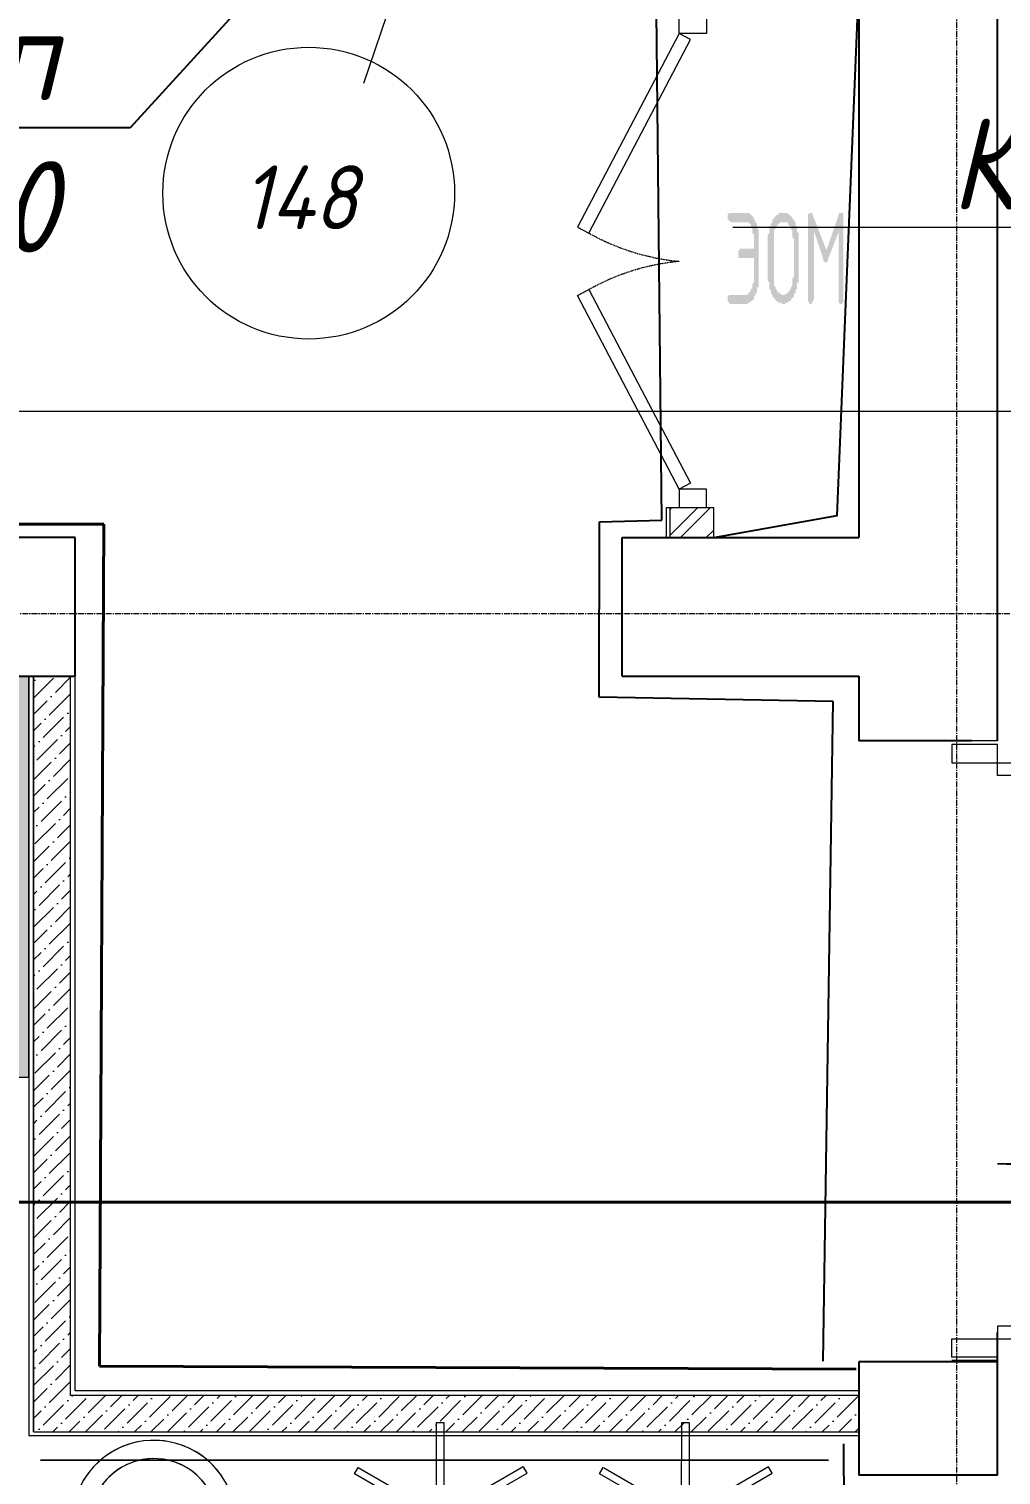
# Model space of a CAD drawing. Header units: millimetres. Extents: x -10178924 to 11692288, y -947381 to 58396.
# Drawn here: x 854987 to 857653, y -882553 to -878587 of the extents above; entities that cross this region are included whole.
import ezdxf
from ezdxf import colors
from ezdxf.entities.mleader import LeaderData, LeaderLine
from ezdxf.math import Vec2, Vec3

# ---------------------------------------------------------------- set-up
doc = ezdxf.new("R2010")
doc.units = ezdxf.units.MM
doc.linetypes.add('ADSK_Штрих_ш3 п1_5', pattern=[4.5, 3, -1.5])
doc.linetypes.add('осевая', pattern=[50.8, 31.75, -6.35, 6.35, -6.35])
for name, color, linetype, lineweight in [('65_мебель', 8, 'Continuous', 9), ('65_стены новые', 1, 'Continuous', 30), ('PDF _Разрезы', 7, 'Continuous', 9), ('PDF _Стены', 7, 'Continuous', 9), ('АР_Двери', 250, 'Continuous', 9), ('Основная ГКЛ', 250, 'Continuous', 9), ('Перегородки пеноблок', 40, 'Continuous', 9), ('Размеры осевые', 153, 'Continuous', 9), ('Трасса', 6, 'Continuous', 40), ('ТХ оборудование', 7, 'Continuous', 9)]:
    doc.layers.add(name, color=color, linetype=linetype, lineweight=lineweight)
doc.layers.add('65_стекло', color=7, linetype='Continuous', lineweight=30, true_color=0x5c7ea3)
for name, color, linetype in [('_надписи канализация', 7, 'Continuous'), ('PDF _ИОС_Шахты', 7, 'Continuous'), ('PDF _Марки помещений', 5, 'Continuous'), ('PDF _Стены краска9010', 7, 'Continuous'), ('ВК_Выноски', 7, 'Continuous'), ('Стены внутр.1', 7, 'Continuous')]:
    doc.layers.add(name, color=color, linetype=linetype)
doc.layers.add('PDF _Отверстия_новые', color=7, linetype='Continuous', true_color=0x535353)
doc.layers.add('PDF _Стены отделка', color=7, linetype='Continuous', true_color=0xb505c2)
doc.styles.add('ISOCPEUR', font='isocpeui.ttf', dxfattribs={"width": 0.9})

# ---------------------------------------------------------------- blocks, each defined once
blk = doc.blocks.new('_None')
blk = doc.blocks.new('A$C293E6EF8')
at = {"layer": 'ТХ оборудование', "color": 252, "lineweight": 9, "true_color": 0x939598}
for p, q in [((-15, 540.6), (-15, 113.1)), ((25.1, 540.3), (-14.9, 540.3)), ((25.3, 113), (25.1, 540.3)), ((-471.5, 263.6), (-451.5, 298.2)), ((-88.9, 42.7), (-471.5, 263.6)), ((-450.7, 297.8), (-67.5, 76.5)), ((454.6, 294.2), (77.5, 76.5)), ((98.9, 42.7), (475.1, 259.9)), ((475.1, 259.9), (455.1, 294.5)), ((-95, 20), (-93.3, 20)), ((-88.9, 42.7), (-87.5, 41.8)), ((98.9, 42.7), (97.5, 41.8)), ((105, 20), (103.3, 20)), ((105, 20), (103.3, 20)), ((-471.5, -263.6), (-87.5, -41.8)), ((-471.5, -263.6), (-87.5, -41.8)), ((-68.9, -77.3), (-450.7, -297.8)), ((-68.9, -77.3), (-450.7, -297.8)), ((-68.9, -77.3), (-67.5, -76.5)), ((-68.9, -77.3), (-67.5, -76.5)), ((78.9, -77.3), (77.5, -76.5)), ((78.9, -77.3), (77.5, -76.5)), ((78.9, -77.3), (454.6, -294.2)), ((78.9, -77.3), (454.6, -294.2)), ((475.1, -259.9), (97.5, -41.8)), ((475.1, -259.9), (97.5, -41.8)), ((-15, -540.6), (-15, -113.1)), ((25.3, -113), (25.1, -540.3)), ((-450.7, -297.8), (-470.7, -263.1)), ((454.1, -296.5), (474.1, -261.9)), ((25, -540.6), (-15, -540.6))]:
    blk.add_line(p, q, dxfattribs=at)
for centre, start, end in [((25, 0), 99.59407, 260.40593), ((-15, 0), 279.59407, 80.40593)]:
    blk.add_arc(centre, 120, start, end, dxfattribs=at)
blk = doc.blocks.new('A$C54E73714')
at = {"layer": '65_мебель', "lineweight": 9, "ltscale": 7.5, "true_color": 0xc7c8ca}
h = blk.add_hatch(color=9, dxfattribs=at)
h.dxf.hatch_style = 1
h.paths.add_polyline_path([(120, 1255.8), (0, 1255.8), (0, 155.8), (1500, 155.8), (1500, 1255.8), (1380, 1255.8), (1380, 275.8), (120, 275.8)])
at = {"color": 252, "linetype": 'ByBlock', "lineweight": 9, "true_color": 0x939598}
for p, q in [((835.5, 972.4, 1301), (1057.8, 972.4, 1301)), ((1092.5, 922.7, 1301), (835, 922.7, 1301)), ((1097.7, 902.7, 1301), (1087.1, 949.1, 1301)), ((779.7, 902.7, 1301), (1097.2, 902.7, 1301)), ((1097.7, 452.7, 1301), (1087.1, 406.4, 1301)), ((1092.5, 432.7, 1301), (835, 432.8, 1301)), ((835.5, 383.1, 1301), (1057.8, 383.1, 1301))]:
    blk.add_line(p, q, dxfattribs=at)
at = {"color": 252, "linetype": 'ByBlock', "lineweight": 9, "true_color": 0x939598, "elevation": 1301}
for points in [[(1048.2, 922.7), (1052.3, 902.7)], [(1048.2, 432.8), (1052.3, 452.7)]]:
    blk.add_lwpolyline(points, dxfattribs=at)
blk.add_lwpolyline([(1139.2, 902.7), (1058.2, 902.7), (702.4, 902.7, 0.414214), (672.4, 872.7), (672.4, 482.7, 0.414214), (702.4, 452.7), (1139.2, 452.7)], format="xyb", dxfattribs=at)
at = {"color": 252, "linetype": 'ByBlock', "lineweight": 9, "true_color": 0x939598}
for centre, radius, start, end in [((832.2, 947.5, 1301), 25.1, 82.4737, 277.5263), ((1057.8, 942.4, 1301), 30, 12.8536, 90), ((460.7, 678.3, 1301), 584.8, 337.3303, 22.5673), ((581.6, 677.7, 1301), 562.6, 336.4258, 23.5742), ((623.6, 677.7, 1301), 562.6, 336.4258, 23.5742), ((832.2, 408, 1301), 25.1, 82.4737, 277.5263), ((1057.8, 413.1, 1301), 30, 270, 347.1464)]:
    blk.add_arc(centre, radius, start, end, dxfattribs=at)
at = {"layer": '65_стекло', "color": 252, "lineweight": 9, "ltscale": 100, "true_color": 0x939598}
for p, q in [((615.8, 1255.8), (615.8, 2005.8)), ((615.8, 2005.8), (1380, 1255.8)), ((620, 1255.8), (120, 1255.8)), ((620, 1255.8), (620, 1215.8)), ((620, 1215.8), (120, 1215.8))]:
    blk.add_line(p, q, dxfattribs=at)
at = {"layer": '65_стены новые', "color": 252, "lineweight": 9, "ltscale": 100, "true_color": 0x939598}
for p, q in [((0, 155.8), (0, 1255.8)), ((0, 1255.8), (120, 1255.8)), ((0, 155.8), (0, 1255.8)), ((120, 275.8), (120, 1255.8)), ((1380, 1255.8), (1500, 1255.8)), ((1380, 1255.8), (1380, 275.8)), ((1500, 1255.8), (1500, 155.8)), ((1500, 1255.8), (1500, 155.8)), ((1380, 275.8), (120, 275.8)), ((1500, 155.8), (0, 155.8))]:
    blk.add_line(p, q, dxfattribs=at)
at = {"layer": 'ТХ оборудование', "color": 252, "lineweight": 9, "true_color": 0x939598}
for p, q in [((580, 1185.8), (120, 1185.8)), ((580, 1185.8), (580, 285.8)), ((580, 285.8), (120, 285.8))]:
    blk.add_line(p, q, dxfattribs=at)
blk = doc.blocks.new('F_Table_Round_450 - D450х750-V327-План 3-го этажа')
at = {"layer": 'ТХ оборудование', "color": 252, "lineweight": 9, "true_color": 0x939598}
for radius, start, end in [(225, 360, 180), (225, 115.7143, 128.5714), (225, 102.8571, 115.7143), (225, 90, 102.8571), (225, 77.1429, 90), (225, 64.2857, 77.1429), (225, 51.4286, 64.2857), (225, 128.5714, 141.4286), (175, 75.3484, 180), (175, 75.3484, 135), (175, 15, 75), (175, 15, 75), (225, 38.5714, 51.4286), (225, 141.4286, 154.2857), (175, 135, 150), (225, 25.7143, 38.5714), (225, 154.2857, 167.1429), (175, 150, 165), (225, 12.8571, 25.7143), (225, 167.1429, 180), (175, 165, 180), (175, 360, 14.7076), (175, 0, 14.7076), (225, 0, 12.8571), (225, 180, 360), (225, 180, 257.1429), (175, 180, 255), (175, 180, 360), (175, 255, 360), (225, 347.1429, 360), (225, 334.2857, 347.1429), (225, 321.4286, 334.2857), (225, 308.5714, 321.4286), (225, 295.7143, 308.5714), (225, 257.1429, 270), (225, 270, 282.8571), (225, 282.8571, 295.7143)]:
    blk.add_arc((0, 0), radius, start, end, dxfattribs=at)
blk = doc.blocks.new('*U2195')
at = {"layer": 'АР_Двери'}
for points in [[(1629.7, 1100.2), (1594.7, 1100.2), (1594.7, 0), (1629.7, 0)], [(50, 479.5), (85, 479.5), (85, 0), (50, 0)], [(50, 0), (0, 0), (0, -125), (50, -125)], [(1629.7, 0), (1679.7, 0), (1679.7, -125), (1629.7, -125)]]:
    blk.add_lwpolyline(points, close=True, dxfattribs=at)
for centre, radius, start, end in [((1629.7, 0), 1100.2, 90, 180), ((50, 0), 479.5, 0, 90)]:
    blk.add_arc(centre, radius, start, end, dxfattribs=at)
at = {"layer": 'Основная ГКЛ', "ltscale": 5}
for p, q in [((-10, 0), (-10, -125)), ((1689.7, 0), (1689.7, -125))]:
    blk.add_line(p, q, dxfattribs=at)
blk = doc.blocks.new('A$Cad086cf1')
at = {"layer": 'PDF _ИОС_Шахты', "true_color": 0x636466, "transparency": 33554687}
for points in [[(23193.251, -4924.473), (23155.151, -4924.473), (23155.151, -4924.473), (23150.917, -4924.473), (23150.917, -4920.24), (23150.917, -4920.24), (23150.917, -4916.006), (23150.917, -4911.773), (23150.917, -4907.539), (23150.917, -4907.539), (23150.917, -4903.306), (23155.151, -4903.306), (23155.151, -4899.073), (23155.151, -4899.073), (23193.251, -4899.073), (23193.251, -4860.973), (23189.018, -4856.739), (23189.018, -4856.739), (23189.018, -4852.506), (23189.018, -4848.272), (23189.018, -4844.039), (23189.018, -4839.806), (23184.784, -4839.806), (23184.784, -4835.572), (23184.784, -4831.339), (23180.551, -4831.339), (23180.551, -4831.339), (23180.551, -4827.106), (23176.318, -4827.106), (23176.318, -4827.106), (23172.084, -4827.106), (23172.084, -4827.106), (23129.751, -4827.106), (23125.517, -4822.872), (23125.517, -4822.872), (23125.517, -4822.872), (23121.284, -4818.639), (23121.284, -4814.406), (23121.284, -4814.406), (23121.284, -4810.172), (23121.284, -4805.939), (23125.517, -4801.705), (23125.517, -4801.705), (23125.517, -4801.705), (23129.751, -4801.705), (23172.084, -4801.705), (23172.084, -4801.705), (23176.318, -4801.705), (23176.318, -4801.705), (23180.551, -4801.705), (23180.551, -4801.705), (23184.784, -4805.939), (23184.784, -4805.939), (23184.784, -4805.939), (23189.018, -4810.172), (23189.018, -4810.172), (23193.251, -4814.406), (23193.251, -4814.406), (23193.251, -4818.639), (23193.251, -4818.639), (23197.484, -4822.872), (23197.484, -4822.872), (23197.484, -4827.106), (23201.718, -4831.339), (23201.718, -4831.339), (23201.718, -4835.572), (23201.718, -4839.806), (23201.718, -4844.039), (23205.951, -4848.272), (23205.951, -4852.506), (23205.951, -4852.506), (23205.951, -4856.739), (23205.951, -4860.973), (23205.951, -4860.973), (23205.951, -4987.973), (23205.951, -4992.207), (23205.951, -4996.44), (23205.951, -5000.673), (23205.951, -5004.907), (23201.718, -5004.907), (23201.718, -5009.14), (23201.718, -5013.373), (23201.718, -5017.607), (23201.718, -5021.84), (23197.484, -5021.84), (23197.484, -5026.074), (23197.484, -5030.307), (23193.251, -5030.307), (23193.251, -5030.307), (23193.251, -5034.54), (23193.251, -5038.774), (23189.018, -5038.774), (23189.018, -5043.007), (23184.784, -5043.007), (23184.784, -5043.007), (23184.784, -5047.24), (23180.551, -5047.24), (23180.551, -5047.24), (23176.318, -5047.24), (23176.318, -5051.474), (23172.084, -5051.474), (23172.084, -5051.474), (23172.084, -5051.474), (23129.751, -5051.474), (23125.517, -5051.474), (23125.517, -5047.24), (23125.517, -5047.24), (23121.284, -5043.007), (23121.284, -5038.774), (23121.284, -5038.774), (23121.284, -5034.54), (23121.284, -5030.307), (23125.517, -5026.074), (23125.517, -5026.074), (23125.517, -5026.074), (23129.751, -5026.074), (23172.084, -5026.074), (23172.084, -5026.074), (23176.318, -5026.074), (23176.318, -5021.84), (23180.551, -5021.84), (23180.551, -5021.84), (23180.551, -5017.607), (23184.784, -5017.607), (23184.784, -5013.373), (23184.784, -5009.14), (23189.018, -5009.14), (23189.018, -5004.907), (23189.018, -5000.673), (23189.018, -4996.44), (23189.018, -4996.44), (23193.251, -4992.207), (23193.251, -4987.973)], [(23193.251, -4924.473), (23155.151, -4924.473), (23155.151, -4924.473), (23150.917, -4924.473), (23150.917, -4920.24), (23150.917, -4920.24), (23150.917, -4916.006), (23150.917, -4911.773), (23150.917, -4907.539), (23150.917, -4907.539), (23150.917, -4903.306), (23155.151, -4903.306), (23155.151, -4899.073), (23155.151, -4899.073), (23193.251, -4899.073), (23193.251, -4860.973), (23189.018, -4856.739), (23189.018, -4856.739), (23189.018, -4852.506), (23189.018, -4848.272), (23189.018, -4844.039), (23189.018, -4839.806), (23184.784, -4839.806), (23184.784, -4835.572), (23184.784, -4831.339), (23180.551, -4831.339), (23180.551, -4831.339), (23180.551, -4827.106), (23176.318, -4827.106), (23176.318, -4827.106), (23172.084, -4827.106), (23172.084, -4827.106), (23129.751, -4827.106), (23125.517, -4822.872), (23125.517, -4822.872), (23125.517, -4822.872), (23121.284, -4818.639), (23121.284, -4814.406), (23121.284, -4814.406), (23121.284, -4810.172), (23121.284, -4805.939), (23125.517, -4801.705), (23125.517, -4801.705), (23125.517, -4801.705), (23129.751, -4801.705), (23172.084, -4801.705), (23172.084, -4801.705), (23176.318, -4801.705), (23176.318, -4801.705), (23180.551, -4801.705), (23180.551, -4801.705), (23184.784, -4805.939), (23184.784, -4805.939), (23184.784, -4805.939), (23189.018, -4810.172), (23189.018, -4810.172), (23193.251, -4814.406), (23193.251, -4814.406), (23193.251, -4818.639), (23193.251, -4818.639), (23197.484, -4822.872), (23197.484, -4822.872), (23197.484, -4827.106), (23201.718, -4831.339), (23201.718, -4831.339), (23201.718, -4835.572), (23201.718, -4839.806), (23201.718, -4844.039), (23205.951, -4848.272), (23205.951, -4852.506), (23205.951, -4852.506), (23205.951, -4856.739), (23205.951, -4860.973), (23205.951, -4860.973), (23205.951, -4987.973), (23205.951, -4992.207), (23205.951, -4996.44), (23205.951, -5000.673), (23205.951, -5004.907), (23201.718, -5004.907), (23201.718, -5009.14), (23201.718, -5013.373), (23201.718, -5017.607), (23201.718, -5021.84), (23197.484, -5021.84), (23197.484, -5026.074), (23197.484, -5030.307), (23193.251, -5030.307), (23193.251, -5030.307), (23193.251, -5034.54), (23193.251, -5038.774), (23189.018, -5038.774), (23189.018, -5043.007), (23184.784, -5043.007), (23184.784, -5043.007), (23184.784, -5047.24), (23180.551, -5047.24), (23180.551, -5047.24), (23176.318, -5047.24), (23176.318, -5051.474), (23172.084, -5051.474), (23172.084, -5051.474), (23172.084, -5051.474), (23129.751, -5051.474), (23125.517, -5051.474), (23125.517, -5047.24), (23125.517, -5047.24), (23121.284, -5043.007), (23121.284, -5038.774), (23121.284, -5038.774), (23121.284, -5034.54), (23121.284, -5030.307), (23125.517, -5026.074), (23125.517, -5026.074), (23125.517, -5026.074), (23129.751, -5026.074), (23172.084, -5026.074), (23172.084, -5026.074), (23176.318, -5026.074), (23176.318, -5021.84), (23180.551, -5021.84), (23180.551, -5021.84), (23180.551, -5017.607), (23184.784, -5017.607), (23184.784, -5013.373), (23184.784, -5009.14), (23189.018, -5009.14), (23189.018, -5004.907), (23189.018, -5000.673), (23189.018, -4996.44), (23189.018, -4996.44), (23193.251, -4992.207), (23193.251, -4987.973)], [(23430.319, -4801.705), (23434.552, -4801.705), (23434.552, -4801.705), (23438.786, -4801.705), (23438.786, -4805.939), (23438.786, -4810.172), (23438.786, -4814.406), (23438.786, -5038.774), (23438.786, -5043.007), (23438.786, -5043.007), (23438.786, -5047.24), (23434.552, -5047.24), (23434.552, -5051.474), (23430.319, -5051.474), (23430.319, -5051.474), (23426.086, -5047.24), (23426.086, -5047.24), (23426.086, -5043.007), (23426.086, -5038.774), (23426.086, -5038.774), (23426.086, -4852.506), (23396.452, -4928.706), (23396.452, -4932.94), (23392.219, -4937.173), (23392.219, -4937.173), (23392.219, -4937.173), (23387.986, -4937.173), (23387.986, -4937.173), (23383.752, -4932.94), (23383.752, -4928.706), (23358.352, -4852.506), (23358.352, -5038.774), (23354.119, -5043.007), (23354.119, -5043.007), (23354.119, -5047.24), (23354.119, -5047.24), (23349.885, -5051.474), (23349.885, -5051.474), (23345.652, -5051.474), (23345.652, -5047.24), (23345.652, -5047.24), (23341.419, -5043.007), (23341.419, -5038.774), (23341.419, -5038.774), (23341.419, -4814.406), (23341.419, -4810.172), (23341.419, -4805.939), (23345.652, -4801.705), (23345.652, -4801.705), (23345.652, -4801.705), (23349.885, -4801.705), (23349.885, -4801.705), (23354.119, -4801.705), (23354.119, -4805.939), (23354.119, -4805.939), (23392.219, -4903.306), (23426.086, -4805.939), (23426.086, -4801.705), (23430.319, -4801.705), (23430.319, -4801.705), (23430.319, -4801.705)], [(23430.319, -4801.705), (23434.552, -4801.705), (23434.552, -4801.705), (23438.786, -4801.705), (23438.786, -4805.939), (23438.786, -4810.172), (23438.786, -4814.406), (23438.786, -5038.774), (23438.786, -5043.007), (23438.786, -5043.007), (23438.786, -5047.24), (23434.552, -5047.24), (23434.552, -5051.474), (23430.319, -5051.474), (23430.319, -5051.474), (23426.086, -5047.24), (23426.086, -5047.24), (23426.086, -5043.007), (23426.086, -5038.774), (23426.086, -5038.774), (23426.086, -4852.506), (23396.452, -4928.706), (23396.452, -4932.94), (23392.219, -4937.173), (23392.219, -4937.173), (23392.219, -4937.173), (23387.986, -4937.173), (23387.986, -4937.173), (23383.752, -4932.94), (23383.752, -4928.706), (23358.352, -4852.506), (23358.352, -5038.774), (23354.119, -5043.007), (23354.119, -5043.007), (23354.119, -5047.24), (23354.119, -5047.24), (23349.885, -5051.474), (23349.885, -5051.474), (23345.652, -5051.474), (23345.652, -5047.24), (23345.652, -5047.24), (23341.419, -5043.007), (23341.419, -5038.774), (23341.419, -5038.774), (23341.419, -4814.406), (23341.419, -4810.172), (23341.419, -4805.939), (23345.652, -4801.705), (23345.652, -4801.705), (23345.652, -4801.705), (23349.885, -4801.705), (23349.885, -4801.705), (23354.119, -4801.705), (23354.119, -4805.939), (23354.119, -4805.939), (23392.219, -4903.306), (23426.086, -4805.939), (23426.086, -4801.705), (23430.319, -4801.705), (23430.319, -4801.705), (23430.319, -4801.705)]]:
    blk.add_hatch(color=251, dxfattribs=at).paths.add_polyline_path(points)
h = blk.add_hatch(color=251, dxfattribs=at)
h.paths.add_polyline_path([(23303.318, -4975.273), (23303.318, -4873.673), (23299.085, -4869.439), (23299.085, -4865.206), (23299.085, -4865.206), (23299.085, -4860.973), (23299.085, -4856.739), (23299.085, -4852.506), (23299.085, -4848.272), (23294.852, -4848.272), (23294.852, -4844.039), (23294.852, -4839.806), (23294.852, -4839.806), (23290.618, -4835.572), (23290.618, -4835.572), (23286.385, -4831.339), (23286.385, -4831.339), (23286.385, -4827.106), (23282.152, -4827.106), (23282.152, -4827.106), (23277.918, -4827.106), (23277.918, -4827.106), (23273.685, -4827.106), (23273.685, -4827.106), (23269.451, -4827.106), (23269.451, -4827.106), (23269.451, -4827.106), (23265.218, -4827.106), (23265.218, -4827.106), (23260.985, -4831.339), (23260.985, -4831.339), (23256.751, -4835.572), (23256.751, -4835.572), (23256.751, -4839.806), (23252.518, -4839.806), (23252.518, -4844.039), (23252.518, -4844.039), (23248.285, -4848.272), (23248.285, -4852.506), (23248.285, -4856.739), (23248.285, -4856.739), (23248.285, -4860.973), (23248.285, -4865.206), (23248.285, -4869.439), (23248.285, -4873.673), (23248.285, -4873.673), (23248.285, -4975.273), (23248.285, -4979.507), (23248.285, -4983.74), (23248.285, -4987.973), (23248.285, -4992.207), (23248.285, -4992.207), (23248.285, -4996.44), (23248.285, -5000.673), (23252.518, -5004.907), (23252.518, -5004.907), (23252.518, -5009.14), (23252.518, -5009.14), (23256.751, -5013.373), (23256.751, -5017.607), (23260.985, -5017.607), (23260.985, -5017.607), (23260.985, -5021.84), (23265.218, -5021.84), (23265.218, -5021.84), (23269.451, -5026.074), (23269.451, -5026.074), (23273.685, -5026.074), (23273.685, -5026.074), (23277.918, -5026.074), (23277.918, -5026.074), (23282.152, -5021.84), (23282.152, -5021.84), (23282.152, -5021.84), (23286.385, -5021.84), (23286.385, -5017.607), (23290.618, -5017.607), (23290.618, -5013.373), (23290.618, -5013.373), (23294.852, -5009.14), (23294.852, -5009.14), (23294.852, -5004.907), (23299.085, -5000.673), (23299.085, -4996.44), (23299.085, -4996.44), (23299.085, -4992.207), (23299.085, -4987.973), (23299.085, -4983.74), (23299.085, -4979.507), (23303.318, -4975.273), (23303.318, -4975.273)], flags=0)
h.paths.add_polyline_path([(23316.018, -4975.273), (23316.018, -4979.507), (23316.018, -4983.74), (23316.018, -4987.973), (23316.018, -4992.207), (23311.785, -4992.207), (23311.785, -4996.44), (23311.785, -5000.673), (23311.785, -5004.907), (23311.785, -5009.14), (23311.785, -5009.14), (23307.552, -5013.373), (23307.552, -5017.607), (23307.552, -5021.84), (23303.318, -5021.84), (23303.318, -5026.074), (23303.318, -5026.074), (23303.318, -5030.307), (23299.085, -5034.54), (23299.085, -5034.54), (23294.852, -5038.774), (23294.852, -5038.774), (23294.852, -5043.007), (23290.618, -5043.007), (23290.618, -5043.007), (23286.385, -5047.24), (23286.385, -5047.24), (23282.152, -5047.24), (23282.152, -5047.24), (23277.918, -5051.474), (23277.918, -5051.474), (23273.685, -5051.474), (23273.685, -5051.474), (23273.685, -5051.474), (23269.451, -5051.474), (23269.451, -5047.24), (23265.218, -5047.24), (23265.218, -5047.24), (23260.985, -5047.24), (23260.985, -5047.24), (23256.751, -5043.007), (23256.751, -5043.007), (23252.518, -5043.007), (23252.518, -5038.774), (23252.518, -5038.774), (23248.285, -5034.54), (23248.285, -5034.54), (23244.051, -5030.307), (23244.051, -5026.074), (23244.051, -5026.074), (23239.818, -5021.84), (23239.818, -5017.607), (23239.818, -5017.607), (23239.818, -5013.373), (23235.585, -5009.14), (23235.585, -5004.907), (23235.585, -5004.907), (23235.585, -5000.673), (23235.585, -4996.44), (23235.585, -4992.207), (23231.351, -4987.973), (23231.351, -4983.74), (23231.351, -4979.507), (23231.351, -4979.507), (23231.351, -4975.273), (23231.351, -4873.673), (23231.351, -4869.439), (23231.351, -4865.206), (23231.351, -4865.206), (23231.351, -4860.973), (23235.585, -4856.739), (23235.585, -4852.506), (23235.585, -4848.272), (23235.585, -4844.039), (23235.585, -4844.039), (23235.585, -4839.806), (23239.818, -4835.572), (23239.818, -4831.339), (23239.818, -4831.339), (23244.051, -4827.106), (23244.051, -4822.872), (23244.051, -4822.872), (23244.051, -4818.639), (23248.285, -4818.639), (23248.285, -4814.406), (23252.518, -4810.172), (23252.518, -4810.172), (23252.518, -4810.172), (23256.751, -4805.939), (23256.751, -4805.939), (23260.985, -4805.939), (23260.985, -4801.705), (23265.218, -4801.705), (23265.218, -4801.705), (23269.451, -4801.705), (23269.451, -4801.705), (23273.685, -4801.705), (23273.685, -4801.705), (23277.918, -4801.705), (23277.918, -4801.705), (23282.152, -4801.705), (23282.152, -4801.705), (23282.152, -4801.705), (23286.385, -4801.705), (23286.385, -4805.939), (23290.618, -4805.939), (23290.618, -4805.939), (23294.852, -4810.172), (23294.852, -4810.172), (23299.085, -4814.406), (23299.085, -4814.406), (23299.085, -4818.639), (23303.318, -4818.639), (23303.318, -4822.872), (23303.318, -4822.872), (23307.552, -4827.106), (23307.552, -4831.339), (23307.552, -4835.572), (23307.552, -4835.572), (23311.785, -4839.806), (23311.785, -4844.039), (23311.785, -4848.272), (23311.785, -4848.272), (23311.785, -4852.506), (23316.018, -4856.739), (23316.018, -4860.973), (23316.018, -4865.206), (23316.018, -4869.439), (23316.018, -4873.673), (23316.018, -4873.673)], flags=0)
h = blk.add_hatch(color=251, dxfattribs=at)
h.paths.add_polyline_path([(23303.318, -4975.273), (23303.318, -4873.673), (23299.085, -4869.439), (23299.085, -4865.206), (23299.085, -4865.206), (23299.085, -4860.973), (23299.085, -4856.739), (23299.085, -4852.506), (23299.085, -4848.272), (23294.852, -4848.272), (23294.852, -4844.039), (23294.852, -4839.806), (23294.852, -4839.806), (23290.618, -4835.572), (23290.618, -4835.572), (23286.385, -4831.339), (23286.385, -4831.339), (23286.385, -4827.106), (23282.152, -4827.106), (23282.152, -4827.106), (23277.918, -4827.106), (23277.918, -4827.106), (23273.685, -4827.106), (23273.685, -4827.106), (23269.451, -4827.106), (23269.451, -4827.106), (23269.451, -4827.106), (23265.218, -4827.106), (23265.218, -4827.106), (23260.985, -4831.339), (23260.985, -4831.339), (23256.751, -4835.572), (23256.751, -4835.572), (23256.751, -4839.806), (23252.518, -4839.806), (23252.518, -4844.039), (23252.518, -4844.039), (23248.285, -4848.272), (23248.285, -4852.506), (23248.285, -4856.739), (23248.285, -4856.739), (23248.285, -4860.973), (23248.285, -4865.206), (23248.285, -4869.439), (23248.285, -4873.673), (23248.285, -4873.673), (23248.285, -4975.273), (23248.285, -4979.507), (23248.285, -4983.74), (23248.285, -4987.973), (23248.285, -4992.207), (23248.285, -4992.207), (23248.285, -4996.44), (23248.285, -5000.673), (23252.518, -5004.907), (23252.518, -5004.907), (23252.518, -5009.14), (23252.518, -5009.14), (23256.751, -5013.373), (23256.751, -5017.607), (23260.985, -5017.607), (23260.985, -5017.607), (23260.985, -5021.84), (23265.218, -5021.84), (23265.218, -5021.84), (23269.451, -5026.074), (23269.451, -5026.074), (23273.685, -5026.074), (23273.685, -5026.074), (23277.918, -5026.074), (23277.918, -5026.074), (23282.152, -5021.84), (23282.152, -5021.84), (23282.152, -5021.84), (23286.385, -5021.84), (23286.385, -5017.607), (23290.618, -5017.607), (23290.618, -5013.373), (23290.618, -5013.373), (23294.852, -5009.14), (23294.852, -5009.14), (23294.852, -5004.907), (23299.085, -5000.673), (23299.085, -4996.44), (23299.085, -4996.44), (23299.085, -4992.207), (23299.085, -4987.973), (23299.085, -4983.74), (23299.085, -4979.507), (23303.318, -4975.273), (23303.318, -4975.273)], flags=0)
h.paths.add_polyline_path([(23316.018, -4975.273), (23316.018, -4979.507), (23316.018, -4983.74), (23316.018, -4987.973), (23316.018, -4992.207), (23311.785, -4992.207), (23311.785, -4996.44), (23311.785, -5000.673), (23311.785, -5004.907), (23311.785, -5009.14), (23311.785, -5009.14), (23307.552, -5013.373), (23307.552, -5017.607), (23307.552, -5021.84), (23303.318, -5021.84), (23303.318, -5026.074), (23303.318, -5026.074), (23303.318, -5030.307), (23299.085, -5034.54), (23299.085, -5034.54), (23294.852, -5038.774), (23294.852, -5038.774), (23294.852, -5043.007), (23290.618, -5043.007), (23290.618, -5043.007), (23286.385, -5047.24), (23286.385, -5047.24), (23282.152, -5047.24), (23282.152, -5047.24), (23277.918, -5051.474), (23277.918, -5051.474), (23273.685, -5051.474), (23273.685, -5051.474), (23273.685, -5051.474), (23269.451, -5051.474), (23269.451, -5047.24), (23265.218, -5047.24), (23265.218, -5047.24), (23260.985, -5047.24), (23260.985, -5047.24), (23256.751, -5043.007), (23256.751, -5043.007), (23252.518, -5043.007), (23252.518, -5038.774), (23252.518, -5038.774), (23248.285, -5034.54), (23248.285, -5034.54), (23244.051, -5030.307), (23244.051, -5026.074), (23244.051, -5026.074), (23239.818, -5021.84), (23239.818, -5017.607), (23239.818, -5017.607), (23239.818, -5013.373), (23235.585, -5009.14), (23235.585, -5004.907), (23235.585, -5004.907), (23235.585, -5000.673), (23235.585, -4996.44), (23235.585, -4992.207), (23231.351, -4987.973), (23231.351, -4983.74), (23231.351, -4979.507), (23231.351, -4979.507), (23231.351, -4975.273), (23231.351, -4873.673), (23231.351, -4869.439), (23231.351, -4865.206), (23231.351, -4865.206), (23231.351, -4860.973), (23235.585, -4856.739), (23235.585, -4852.506), (23235.585, -4848.272), (23235.585, -4844.039), (23235.585, -4844.039), (23235.585, -4839.806), (23239.818, -4835.572), (23239.818, -4831.339), (23239.818, -4831.339), (23244.051, -4827.106), (23244.051, -4822.872), (23244.051, -4822.872), (23244.051, -4818.639), (23248.285, -4818.639), (23248.285, -4814.406), (23252.518, -4810.172), (23252.518, -4810.172), (23252.518, -4810.172), (23256.751, -4805.939), (23256.751, -4805.939), (23260.985, -4805.939), (23260.985, -4801.705), (23265.218, -4801.705), (23265.218, -4801.705), (23269.451, -4801.705), (23269.451, -4801.705), (23273.685, -4801.705), (23273.685, -4801.705), (23277.918, -4801.705), (23277.918, -4801.705), (23282.152, -4801.705), (23282.152, -4801.705), (23282.152, -4801.705), (23286.385, -4801.705), (23286.385, -4805.939), (23290.618, -4805.939), (23290.618, -4805.939), (23294.852, -4810.172), (23294.852, -4810.172), (23299.085, -4814.406), (23299.085, -4814.406), (23299.085, -4818.639), (23303.318, -4818.639), (23303.318, -4822.872), (23303.318, -4822.872), (23307.552, -4827.106), (23307.552, -4831.339), (23307.552, -4835.572), (23307.552, -4835.572), (23311.785, -4839.806), (23311.785, -4844.039), (23311.785, -4848.272), (23311.785, -4848.272), (23311.785, -4852.506), (23316.018, -4856.739), (23316.018, -4860.973), (23316.018, -4865.206), (23316.018, -4869.439), (23316.018, -4873.673), (23316.018, -4873.673)], flags=0)
at = {"layer": 'Перегородки пеноблок', "true_color": 0x636466, "transparency": 33554687}
h = blk.add_hatch(dxfattribs=at)
h.set_pattern_fill('ANSI32', color=251, scale=200)
h.set_pattern_definition([(45, (-27015.96, 127632.76), (-53.03301, 53.03301), []), (45, (-26980.6, 127632.76), (-53.03301, 53.03301), [])])
h.paths.add_polyline_path([(22963.184, -5691.797), (23083.184, -5691.797), (23083.184, -5609.097), (22963.184, -5609.097)])
h = blk.add_hatch(dxfattribs=at)
h.set_pattern_fill('ANSI36', color=251, scale=10, angle=180)
h.set_pattern_definition([(225, (98618.55, 6898.043), (-16.83798, -61.739261), [79.375, -15.875, 0, -15.875])])
h.paths.add_polyline_path([(21217.872, -8144.497), (23481.119, -8144.497), (23481.119, -8044.497), (21319.473, -8044.497), (21319.473, -6071.797), (21217.872, -6071.797)])
at = {"layer": 'PDF _Марки помещений', "color": 251, "lineweight": 9, "true_color": 0x636466, "transparency": 33554687}
blk.add_line((22123.373, -4445.118), (22603.075, -3023.836), dxfattribs=at)
blk.add_circle((21972.398, -4747.015), 400.063, dxfattribs=at)
at = {"layer": 'PDF _Отверстия_новые', "color": 251, "true_color": 0x636466, "transparency": 33554687}
blk.add_lwpolyline([(23083.184, -5691.797), (23421.852, -5631.444), (23481.119, -4179.097)], dxfattribs=at)
at = {"layer": 'PDF _Разрезы', "color": 251, "lineweight": 9, "true_color": 0x636466, "transparency": 33554687}
blk.add_lwpolyline([(-4256.267, -5344.855), (60632.675, -5344.855)], dxfattribs=at)
at = {"layer": 'PDF _Стены', "color": 251, "true_color": 0x636466, "transparency": 33554687}
blk.add_line((23481.119, -178.876), (23481.119, -5665.311), dxfattribs=at)
at = {"layer": 'PDF _Стены краска9010', "color": 251, "true_color": 0x636466, "transparency": 33554585}
for p, q in [((22941.219, -5643.955), (22926.117, -4250.872)), ((22768.532, -6129.738), (22769.727, -5648.875)), ((22769.727, -5648.875), (22941.219, -5643.955)), ((23410.185, -6141.639), (22768.532, -6129.738)), ((23383.606, -7950.47), (23410.185, -6141.639)), ((23439.253, -8177.078), (23448.007, -10161.557)), ((21236.809, -8221.221), (23397.382, -8222.329)), ((23397.382, -8222.329), (23397.382, -8222.329))]:
    blk.add_line(p, q, dxfattribs=at)
at = {"layer": 'PDF _Стены отделка', "color": 251, "lineweight": 40, "ltscale": 0.1, "true_color": 0x636466, "transparency": 33554610}
for p, q in [((21410.896, -5654.732), (14574.366, -5654.732)), ((21398.378, -7964.145), (21410.896, -5654.732)), ((23474.147, -7972.116), (21398.378, -7964.145))]:
    blk.add_line(p, q, dxfattribs=at)
at = {"layer": 'АР_Двери', "color": 251, "true_color": 0x636466, "transparency": 33554687}
for points in [[(22988.533, -4309.097), (22988.533, -4259.097), (23063.533, -4259.097), (23063.533, -4309.097)], [(22709.679, -4840.36), (22740.67, -4856.626), (23019.524, -4325.363), (22988.533, -4309.097)], [(22709.679, -5027.834), (22740.67, -5011.567), (23019.524, -5542.83), (22988.533, -5559.097)], [(22988.533, -5559.097), (22988.533, -5609.097), (23063.533, -5609.097), (23063.533, -5559.097)]]:
    blk.add_lwpolyline(points, close=True, dxfattribs=at)
at = {"layer": 'АР_Двери', "color": 251, "linetype": 'ADSK_Штрих_ш3 п1_5', "true_color": 0x636466, "transparency": 33554687}
for centre, start, end in [((23047.833, -4309.119), 240.706642, 264.579817), ((23047.833, -5559.075), 95.420183, 119.293358)]:
    blk.add_arc(centre, 627.785, start, end, dxfattribs=at)
at = {"layer": 'Перегородки пеноблок', "color": 251, "true_color": 0x636466, "transparency": 33554687}
for p, q in [((23481.119, -4179.097), (23481.119, -5691.797)), ((23481.119, -4200.568), (23481.119, -5665.311)), ((22953.184, -5609.097), (23083.184, -5609.097)), ((22953.184, -5691.797), (22953.184, -5609.097)), ((22963.184, -5691.797), (22963.184, -5609.097)), ((23083.184, -5691.797), (23083.184, -5609.097)), ((23481.119, -5691.797), (23083.184, -5691.797)), ((21332.173, -6071.797), (21205.172, -6071.797)), ((21205.172, -6071.797), (21205.172, -8071.864)), ((21319.473, -8044.497), (21319.473, -6071.797)), ((21332.173, -7949.097), (21332.173, -6071.797)), ((23481.119, -8044.497), (21319.473, -8044.497)), ((23481.119, -8031.797), (21332.173, -8031.797)), ((23481.119, -8154.564), (23481.119, -8031.797)), ((21205.172, -8154.564), (23481.119, -8154.564)), ((21217.872, -8144.497), (23481.119, -8144.497))]:
    blk.add_line(p, q, dxfattribs=at)
blk.add_lwpolyline([(21332.173, -8031.797), (21332.173, -6071.797), (21205.172, -6071.797), (21205.172, -8154.564), (23481.119, -8154.564), (23481.119, -8031.797)], close=True, dxfattribs=at)
for points in [[(21217.872, -6071.797), (21217.872, -7930.878), (21217.872, -6071.797)], [(21217.872, -6071.797), (21217.872, -8144.497), (21217.872, -6071.797)]]:
    blk.add_lwpolyline(points, dxfattribs=at)
at = {"layer": 'Размеры осевые', "color": 251, "linetype": 'осевая', "ltscale": 0.5, "true_color": 0x636466, "transparency": 33554687}
for p, q in [((23750, -19000), (23750, 1500)), ((-9750, -5900), (57900, -5900))]:
    blk.add_line(p, q, dxfattribs=at)
at = {"layer": 'Стены внутр.1', "color": 251, "linetype": 'Continuous', "true_color": 0x636466, "transparency": 33554687}
for p, q in [((21332.173, -6071.797), (21332.173, -5691.797)), ((22832.173, -5691.797), (23481.119, -5691.797)), ((22832.173, -6071.797), (22832.173, -5691.797)), ((23791.119, -6249.297), (23481.119, -6249.297)), ((23861.119, -8262.606), (23481.119, -8262.606))]:
    blk.add_line(p, q, dxfattribs=at)
at = {"layer": 'Стены внутр.1', "color": 251, "linetype": 'Continuous', "true_color": 0x636466, "transparency": 33554687, "flags": 128}
for points in [[(23481.119, -161.943), (23481.119, -5691.797)], [(23861.119, -6249.297), (23861.119, -6249.297), (23861.119, -161.943)], [(21332.173, -5691.797), (20532.519, -5691.797)], [(13707.952, -6071.797), (21332.173, -6071.797)], [(13707.952, -6071.797), (21332.173, -6071.797)], [(22832.173, -6071.797), (23481.119, -6071.797)], [(23481.119, -6071.797), (23481.119, -6249.297)], [(23861.119, -8262.606), (23861.119, -7871.797)], [(23481.119, -7951.797), (23481.119, -8262.606)], [(23861.119, -7951.797), (23481.119, -7951.797)]]:
    blk.add_lwpolyline(points, dxfattribs=at)
at = {"color": 251, "linetype": 'ByBlock', "true_color": 0x636466, "transparency": 33554687, "xscale": -1, "rotation": 270}
blk.add_blockref('*U2195', (23861.119, -7938.991), dxfattribs=at)
at = {"layer": 'ТХ оборудование', "color": 251, "true_color": 0x636466, "transparency": 33554687, "xscale": -1, "rotation": 180}
blk.add_blockref('A$C54E73714', (19705.172, -5916.001), dxfattribs=at)
at = {"layer": 'ТХ оборудование', "color": 251, "true_color": 0x636466, "transparency": 33554687, "rotation": 210.0793757275994}
blk.add_blockref('F_Table_Round_450 - D450х750-V327-План 3-го этажа', (21548.037, -8392.466), dxfattribs=at)
at = {"layer": 'ТХ оборудование', "color": 251, "true_color": 0x636466, "transparency": 33554687, "xscale": -0.5, "yscale": 0.5, "zscale": 0.5}
for p in [(22335.324, -8389.035), (23007.788, -8389.035)]:
    blk.add_blockref('A$C293E6EF8', p, dxfattribs=at)
at = {"layer": 'PDF _Марки помещений', "color": 251, "lineweight": 9, "true_color": 0x636466, "transparency": 33554687, "insert": (21789.297, -4845.992), "char_height": 175, "attachment_point": 7, "style": 'ISOCPEUR'}
blk.add_mtext('148', dxfattribs=at)

msp = doc.modelspace()

# ---------------------------------------------------------------- linework, layer by layer
at = {"layer": 'Трасса', "ltscale": 50}
msp.add_line((863210.2, -881804.6), (843518.6, -881804.6), dxfattribs=at)

# ---------------------------------------------------------------- block references
msp.add_blockref('A$Cad086cf1', (833781.5, -874290.7))

# ---------------------------------------------------------------- leaders
at = {"layer": '_надписи канализация', "lineweight": -2}
ml = msp.add_multileader_mtext('Standard', dxfattribs=at)
ml.set_content('\\A1;Приямок{\\Fisocp3|c204; }800{\\fArial|b0|i0|c204|p34;х}800х800(h)\\P{\\fArial|b0|i0|c204|p34;с\\Fisocp3|c204; }насосом дренажным {\\A0;\\H0.91667x;ГНОМ 10-10Г\\A1;\\H1.09091x; \\PN=1,1 кВт \\P (1 раб)\\Fisocp3|c204; \\fISOCPEUR|b0|i0|c204|p34;(закрыть рифленым железом)}', color=256, style='ISOCPEUR')
ml.set_leader_properties(lineweight=13)
ml.set_arrow_properties(name='NONE')
ml.build(insert=Vec2(0, 0))
ml.multileader.update_dxf_attribs({"text_left_attachment_type": 6, "text_right_attachment_type": 6, "dogleg_length": 100, "arrow_head_size": 300, "scale": 100})
ctx = ml.context
ctx.base_point, ctx.scale, ctx.char_height, ctx.arrow_head_size, ctx.landing_gap_size, ctx.plane_origin = Vec3(726724.9, -876080.2), 100, 250, 300, 0.09, Vec3(722250.4, -879799.4)
ctx.left_attachment, ctx.right_attachment, ctx.text_align_type = 6, 6, 1
notes = []
notes.append((ctx, [(0, (1, 1, 0), (726624.9, -876080.2), (1, 0), 100, [(1, [(727663, -882471)], 0, [])])]))
ctx.mtext.insert, ctx.mtext.width, ctx.mtext.alignment, ctx.mtext.flow_direction = Vec3(729650, -875755.2), 5926.326, 2, 5
at = {"layer": 'ВК_Выноски'}
ml = msp.add_multileader_mtext('Standard', dxfattribs=at)
ml.set_content('{\\W0.9;Трап \\Pду 50}', color=7, style='ISOCPEUR')
ml.set_leader_properties(color=7, linetype='ByLayer', lineweight=-1)
ml.set_arrow_properties(name='NONE')
ml.build(insert=Vec2(0, 0))
ml.multileader.update_dxf_attribs({"text_left_attachment_type": 6, "text_right_attachment_type": 6, "dogleg_length": 0.36, "arrow_head_size": 300})
ctx = ml.context
ctx.base_point, ctx.char_height, ctx.arrow_head_size, ctx.landing_gap_size, ctx.plane_origin = Vec3(854193, -878858.3), 250, 300, 100, Vec3(867882.6, -907039.8)
ctx.left_attachment, ctx.right_attachment, ctx.text_align_type = 6, 6, 2
notes.append((ctx, [(1, (1, 1, 0), (855264, -878858.3), (-1, 0), 100.4, [(0, [(856454.2, -877555.8)], 0, [])])]))
ctx.mtext.insert, ctx.mtext.width, ctx.mtext.alignment, ctx.mtext.flow_direction = Vec3(855063.6, -878533.3), 1489.588, 3, 5
ml = msp.add_multileader_mtext('Standard', dxfattribs=at)
ml.set_content('К1 чугун %%C100 i=0,02 под потолком', color=256, style='ISOCPEUR')
ml.set_leader_properties(lineweight=13)
ml.set_arrow_properties(name='NONE')
ml.build(insert=Vec2(0, 0))
ml.multileader.update_dxf_attribs({"text_left_attachment_type": 6, "text_right_attachment_type": 6, "dogleg_length": 100, "arrow_head_size": 300})
ctx = ml.context
ctx.base_point, ctx.char_height, ctx.arrow_head_size, ctx.landing_gap_size, ctx.plane_origin = Vec3(856979.3, -879132), 250, 300, 0.09, Vec3(837592.6, -878814.4)
ctx.left_attachment, ctx.right_attachment, ctx.text_align_type = 6, 6, 1
notes.append((ctx, [(1, (1, 1, 0), (860103.7, -879132), (-1, 0), 100, [(2, [(861036.6, -880449)], 0, [])])]))
ctx.mtext.insert, ctx.mtext.width, ctx.mtext.alignment, ctx.mtext.flow_direction = Vec3(858928.6, -878832), 3055.778, 2, 5
at = {"layer": 'ВК_Выноски', "lineweight": -2}
ml = msp.add_multileader_mtext('Standard', dxfattribs=at)
ml.set_content('Канализационная станция\\P SANICUBIC CLASSIC IP68', color=256, style='ISOCPEUR')
ml.set_leader_properties(lineweight=13)
ml.build(insert=Vec2(0, 0))
ml.multileader.update_dxf_attribs({"text_left_attachment_type": 6, "text_right_attachment_type": 6, "dogleg_length": 1, "arrow_head_size": 300, "scale": 100})
ctx = ml.context
ctx.base_point, ctx.scale, ctx.char_height, ctx.arrow_head_size, ctx.landing_gap_size, ctx.plane_origin = Vec3(753004.1, -880992.7, -0.1), 100, 250, 300, 0.09, Vec3(756446.9, -883897.6, -0.1)
ctx.left_attachment, ctx.right_attachment, ctx.text_align_type = 6, 6, 1
notes.append((ctx, [(1, (1, 1, 0), (757018.6, -880992.7, -0.1), (-1, 0), 100, [(0, [(758206.2, -882846.5, -0.1)], 0, [])])]))
ctx.mtext.insert, ctx.mtext.width, ctx.mtext.alignment, ctx.mtext.flow_direction = Vec3(754837.2, -880692.7, -0.1), 218673.814, 2, 5
ml = msp.add_multileader_mtext('Standard', dxfattribs=at)
ml.set_content('Насос Фекальный ^JВихрь ФН-3 MAX', color=256, style='ISOCPEUR')
ml.set_leader_properties(lineweight=13)
ml.build(insert=Vec2(0, 0))
ml.multileader.update_dxf_attribs({"text_left_attachment_type": 6, "text_right_attachment_type": 6, "dogleg_length": 1, "arrow_head_size": 300, "scale": 100})
ctx = ml.context
ctx.base_point, ctx.scale, ctx.char_height, ctx.arrow_head_size, ctx.landing_gap_size, ctx.plane_origin = Vec3(753569.9, -882245.8, -0.1), 100, 250, 300, 0.09, Vec3(759215, -881755.3, -0.1)
ctx.left_attachment, ctx.right_attachment, ctx.text_align_type = 6, 6, 1
notes.append((ctx, [(1, (1, 1, 0), (756204.4, -882245.8, -0.1), (-1, 0), 100, [(0, [(757872, -883785.5, -0.1)], 0, [])])]))
ctx.mtext.insert, ctx.mtext.width, ctx.mtext.alignment, ctx.mtext.flow_direction = Vec3(754766.9, -881920.8, -0.1), 218673.814, 2, 5
for ctx, leaders in notes:
    for number, flags, end, landing, length, lines in leaders:
        leader = LeaderData()
        leader.index, (leader.has_last_leader_line, leader.has_dogleg_vector, leader.attachment_direction) = number, flags
        leader.last_leader_point, leader.dogleg_vector, leader.dogleg_length = Vec3(end), Vec3(landing), length
        for number, points, colour, breaks in lines:
            line = LeaderLine()
            line.index, line.vertices, line.color, line.breaks = number, Vec3.list(points), colors.encode_raw_color(colour), breaks
            leader.lines.append(line)
        ctx.leaders.append(leader)

doc.saveas('drawing.dxf')
